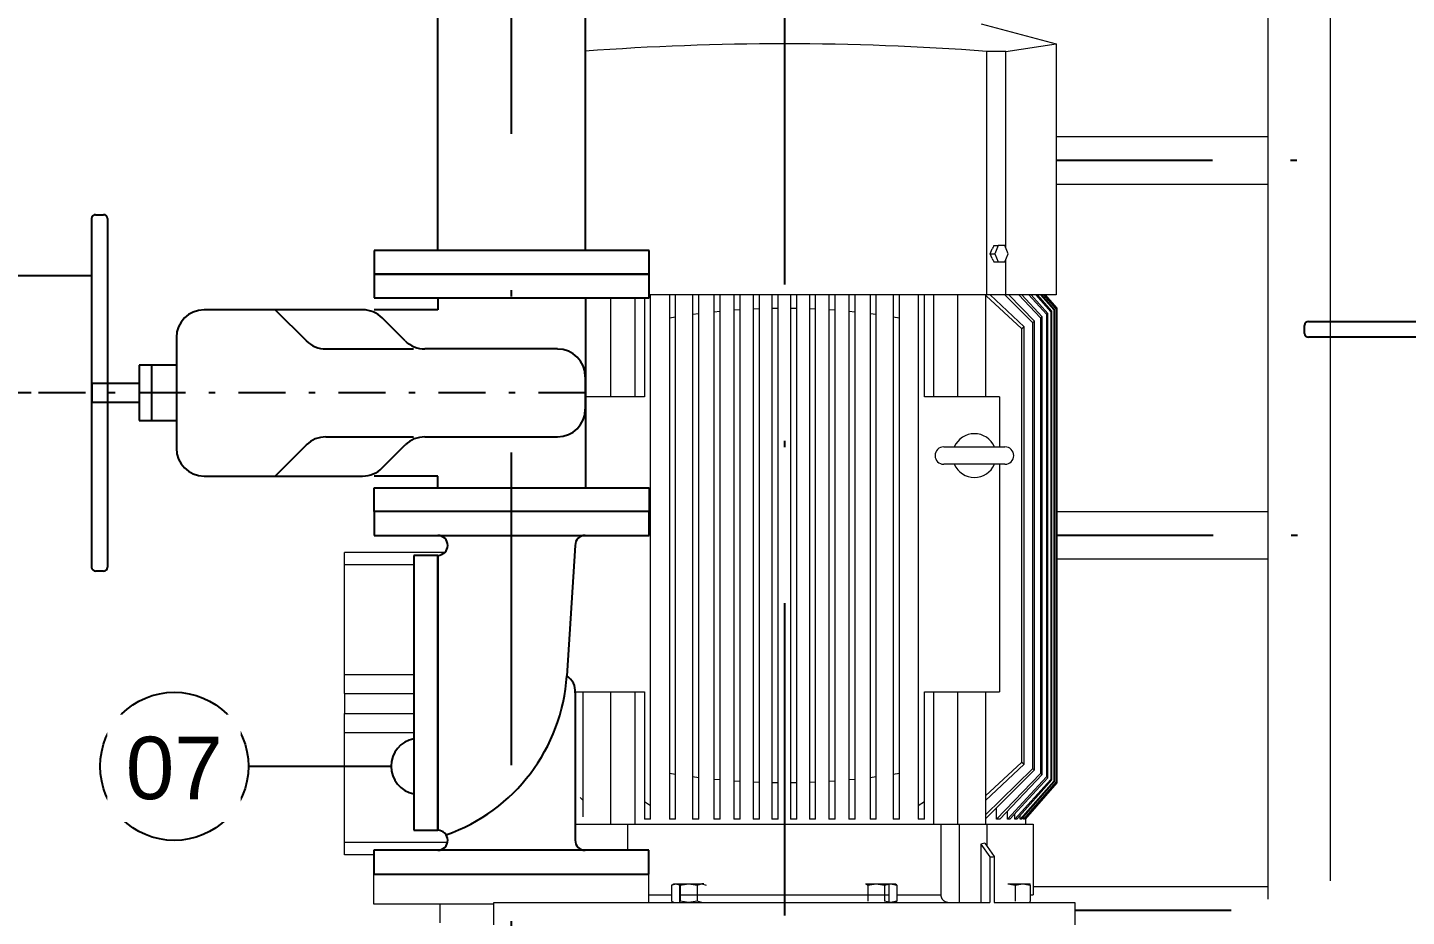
# Model space of a CAD drawing. Extents: x -160 to 364724, y -100 to 7353297.
# Drawn here: x 362015.28 to 362037.34, y 7349392.07 to 7349406.29 of the extents above; entities that cross this region are included whole.
import ezdxf
from ezdxf.enums import TextEntityAlignment as Align

# ---------------------------------------------------------------- set-up
doc = ezdxf.new("R2010")
doc.units = 0
doc.header["$LTSCALE"] = 5
doc.linetypes.add('________________', pattern=[0])
doc.linetypes.add('SGC_DASHDOT', pattern=[1, 0.5, -0.25, 0, -0.25])
for name, color, linetype in [('BOLA LM', 1, 'Continuous'), ('BOMBA', 1, 'Continuous'), ('FLANGES', 2, 'Continuous'), ('SANC_COTAS', 1, 'Continuous'), ('SANC_TEXTO', 2, 'Continuous'), ('SGC-Eixos', 253, 'SGC_DASHDOT'), ('SGC-Tubos (Desenho Bifilar)', 3, 'Continuous'), ('SGC-Valvulas (Acionamento)', 2, 'Continuous'), ('SGC-Valvulas (Linhas Externas)', 3, 'Continuous')]:
    doc.layers.add(name, color=color, linetype=linetype)
doc.layers.add('ESCADA', color=2, linetype='Continuous', lineweight=20)
doc.styles.add('R-80', font='arial.ttf')

msp = doc.modelspace()

# ---------------------------------------------------------------- linework, layer by layer
at = {"layer": 'BOLA LM'}
for p, q in [((362014.019, 7349402.324), (362016.301, 7349402.324)), ((362018.809, 7349394.471), (362021.09, 7349394.471))]:
    msp.add_line(p, q, dxfattribs=at)
msp.add_circle((362017.623, 7349394.471), 1.186, dxfattribs=at)
at = {"layer": 'BOMBA', "linetype": '________________', "lineweight": 9}
for p, q in [((362030.535, 7349406.354), (362031.734, 7349406.032)), ((362030.927, 7349405.912), (362030.624, 7349405.912)), ((362030.624, 7349402.014), (362030.624, 7349405.912)), ((362030.927, 7349405.912), (362031.735, 7349406.032)), ((362030.927, 7349402.772), (362030.927, 7349405.912)), ((362031.735, 7349406.032), (362031.735, 7349402.014)), ((362030.734, 7349402.804), (362030.808, 7349402.804)), ((362030.808, 7349402.804), (362030.755, 7349402.674)), ((362030.914, 7349402.804), (362030.808, 7349402.804)), ((362030.967, 7349402.674), (362030.914, 7349402.804)), ((362030.68, 7349402.674), (362030.711, 7349402.751)), ((362030.68, 7349402.674), (362030.755, 7349402.674)), ((362030.711, 7349402.597), (362030.68, 7349402.674)), ((362030.755, 7349402.674), (362030.808, 7349402.544)), ((362030.914, 7349402.544), (362030.967, 7349402.674)), ((362030.927, 7349402.014), (362030.927, 7349402.576)), ((362030.734, 7349402.544), (362030.808, 7349402.544)), ((362030.808, 7349402.544), (362030.914, 7349402.544)), ((362024.608, 7349400.384), (362024.608, 7349401.967)), ((362024.998, 7349400.384), (362024.998, 7349401.967)), ((362025.145, 7349401.967), (362025.145, 7349400.384)), ((362030.624, 7349402.014), (362025.221, 7349402.014)), ((362025.245, 7349393.846), (362025.245, 7349402.014)), ((362025.545, 7349402.014), (362025.545, 7349401.65)), ((362025.645, 7349401.667), (362025.645, 7349402.014)), ((362025.915, 7349402.014), (362025.915, 7349401.706)), ((362026.015, 7349401.719), (362026.015, 7349402.014)), ((362026.255, 7349402.014), (362026.255, 7349401.746)), ((362026.355, 7349401.756), (362026.355, 7349402.014)), ((362026.575, 7349402.014), (362026.575, 7349401.774)), ((362026.675, 7349401.781), (362026.675, 7349402.014)), ((362026.885, 7349402.014), (362026.885, 7349401.793)), ((362026.985, 7349401.797), (362026.985, 7349402.014)), ((362027.185, 7349402.014), (362027.185, 7349401.802)), ((362027.285, 7349401.803), (362027.285, 7349402.014)), ((362027.485, 7349402.014), (362027.485, 7349401.803)), ((362027.585, 7349401.802), (362027.585, 7349402.014)), ((362027.785, 7349402.014), (362027.785, 7349401.797)), ((362027.885, 7349401.793), (362027.885, 7349402.014)), ((362028.095, 7349402.014), (362028.095, 7349401.781)), ((362028.195, 7349401.774), (362028.195, 7349402.014)), ((362028.415, 7349402.014), (362028.415, 7349401.756)), ((362028.515, 7349401.746), (362028.515, 7349402.014)), ((362028.755, 7349402.014), (362028.755, 7349401.719)), ((362028.855, 7349401.706), (362028.855, 7349402.014)), ((362029.125, 7349402.014), (362029.125, 7349401.667)), ((362029.225, 7349401.65), (362029.225, 7349402.014)), ((362029.525, 7349402.014), (362029.525, 7349393.846)), ((362029.625, 7349400.384), (362029.625, 7349402.014)), ((362029.772, 7349402.014), (362029.772, 7349400.384)), ((362030.161, 7349400.384), (362030.161, 7349402.014)), ((362030.604, 7349402.014), (362030.604, 7349400.384)), ((362030.604, 7349402.01), (362030.612, 7349402.003)), ((362030.612, 7349402.003), (362031.18, 7349401.478)), ((362030.927, 7349402.014), (362030.624, 7349402.014)), ((362031.224, 7349401.502), (362030.68, 7349402.014)), ((362030.912, 7349402.014), (362031.353, 7349401.576)), ((362031.735, 7349402.014), (362030.927, 7349402.014)), ((362031.388, 7349401.596), (362030.974, 7349402.014)), ((362031.137, 7349402.014), (362031.483, 7349401.65)), ((362031.511, 7349401.667), (362031.184, 7349402.014)), ((362031.296, 7349402.014), (362031.579, 7349401.706)), ((362031.601, 7349401.719), (362031.333, 7349402.014)), ((362031.408, 7349402.014), (362031.647, 7349401.746)), ((362031.664, 7349401.756), (362031.435, 7349402.014)), ((362031.484, 7349402.014), (362031.695, 7349401.774)), ((362031.706, 7349401.781), (362031.503, 7349402.014)), ((362031.533, 7349402.014), (362031.726, 7349401.793)), ((362031.732, 7349401.797), (362031.544, 7349402.014)), ((362031.559, 7349402.014), (362031.742, 7349401.802)), ((362031.744, 7349401.803), (362031.562, 7349402.014)), ((362025.915, 7349401.706), (362026.015, 7349401.719)), ((362025.915, 7349401.706), (362025.915, 7349394.302)), ((362026.015, 7349394.289), (362026.015, 7349401.719)), ((362026.255, 7349401.746), (362026.355, 7349401.756)), ((362026.255, 7349401.746), (362026.255, 7349394.262)), ((362026.355, 7349394.252), (362026.355, 7349401.756)), ((362026.575, 7349401.774), (362026.675, 7349401.781)), ((362026.575, 7349401.774), (362026.575, 7349394.234)), ((362026.675, 7349394.227), (362026.675, 7349401.781)), ((362026.885, 7349401.793), (362026.985, 7349401.797)), ((362026.885, 7349401.793), (362026.885, 7349394.215)), ((362026.985, 7349394.211), (362026.985, 7349401.797)), ((362027.185, 7349401.802), (362027.285, 7349401.803)), ((362027.185, 7349401.802), (362027.185, 7349394.206)), ((362027.285, 7349394.204), (362027.285, 7349401.803)), ((362027.485, 7349401.803), (362027.485, 7349394.204)), ((362027.485, 7349401.803), (362027.585, 7349401.802)), ((362027.585, 7349394.206), (362027.585, 7349401.802)), ((362027.785, 7349401.797), (362027.885, 7349401.793)), ((362027.785, 7349401.797), (362027.785, 7349394.211)), ((362027.885, 7349394.215), (362027.885, 7349401.793)), ((362028.095, 7349401.781), (362028.195, 7349401.774)), ((362028.095, 7349401.781), (362028.095, 7349394.227)), ((362028.195, 7349394.234), (362028.195, 7349401.774)), ((362028.415, 7349401.756), (362028.515, 7349401.746)), ((362028.415, 7349401.756), (362028.415, 7349394.252)), ((362028.515, 7349394.262), (362028.515, 7349401.746)), ((362028.755, 7349401.719), (362028.755, 7349394.289)), ((362028.755, 7349401.719), (362028.855, 7349401.706)), ((362028.855, 7349394.302), (362028.855, 7349401.706)), ((362031.579, 7349401.706), (362031.601, 7349401.719)), ((362031.579, 7349401.706), (362031.579, 7349394.302)), ((362031.601, 7349394.289), (362031.601, 7349401.719)), ((362031.647, 7349401.746), (362031.664, 7349401.756)), ((362031.647, 7349401.746), (362031.647, 7349394.262)), ((362031.664, 7349394.252), (362031.664, 7349401.756)), ((362031.695, 7349401.774), (362031.706, 7349401.781)), ((362031.695, 7349401.774), (362031.695, 7349394.234)), ((362031.706, 7349394.227), (362031.706, 7349401.781)), ((362031.726, 7349401.793), (362031.732, 7349401.797)), ((362031.726, 7349401.793), (362031.726, 7349394.215)), ((362031.732, 7349394.211), (362031.732, 7349401.797)), ((362031.742, 7349401.802), (362031.744, 7349401.803)), ((362031.742, 7349401.802), (362031.742, 7349394.206)), ((362031.744, 7349394.204), (362031.744, 7349401.803)), ((362025.545, 7349401.65), (362025.645, 7349401.667)), ((362025.545, 7349401.65), (362025.545, 7349394.357)), ((362025.645, 7349394.341), (362025.645, 7349401.667)), ((362029.125, 7349401.667), (362029.125, 7349394.341)), ((362029.125, 7349401.667), (362029.225, 7349401.65)), ((362029.225, 7349394.357), (362029.225, 7349401.65)), ((362031.18, 7349401.478), (362031.224, 7349401.502)), ((362031.18, 7349401.478), (362031.18, 7349394.53)), ((362031.224, 7349394.505), (362031.224, 7349401.502)), ((362031.353, 7349401.576), (362031.388, 7349401.596)), ((362031.353, 7349401.576), (362031.353, 7349394.432)), ((362031.388, 7349394.412), (362031.388, 7349401.596)), ((362031.483, 7349401.65), (362031.511, 7349401.667)), ((362031.483, 7349401.65), (362031.483, 7349394.357)), ((362031.511, 7349394.341), (362031.511, 7349401.667)), ((362025.145, 7349400.384), (362024.201, 7349400.384)), ((362030.825, 7349400.384), (362029.625, 7349400.384)), ((362030.825, 7349400.384), (362030.825, 7349399.584)), ((362029.935, 7349399.584), (362030.915, 7349399.584)), ((362030.915, 7349399.304), (362029.935, 7349399.304)), ((362030.825, 7349399.304), (362030.825, 7349395.664)), ((362021.951, 7349397.894), (362020.345, 7349397.894)), ((362020.345, 7349397.694), (362020.345, 7349397.894)), ((362021.458, 7349397.694), (362020.345, 7349397.694)), ((362020.345, 7349395.934), (362020.345, 7349397.694)), ((362021.458, 7349395.934), (362020.345, 7349395.934)), ((362020.345, 7349395.634), (362020.345, 7349395.934)), ((362020.345, 7349395.634), (362021.458, 7349395.634)), ((362020.345, 7349395.634), (362020.345, 7349395.314)), ((362024.038, 7349395.664), (362025.145, 7349395.664)), ((362024.165, 7349393.66), (362024.165, 7349395.664)), ((362024.608, 7349393.544), (362024.608, 7349395.664)), ((362024.998, 7349393.544), (362024.998, 7349395.664)), ((362025.145, 7349395.664), (362025.145, 7349393.908)), ((362029.625, 7349393.908), (362029.625, 7349395.664)), ((362029.625, 7349395.664), (362030.825, 7349395.664)), ((362029.772, 7349395.664), (362029.772, 7349393.544)), ((362030.161, 7349393.544), (362030.161, 7349395.664)), ((362030.604, 7349395.664), (362030.604, 7349393.544)), ((362020.345, 7349395.314), (362021.458, 7349395.314)), ((362020.345, 7349395.014), (362020.345, 7349395.314)), ((362020.345, 7349395.014), (362020.345, 7349395.092)), ((362020.345, 7349395.014), (362020.573, 7349395.014)), ((362020.345, 7349393.254), (362020.345, 7349395.014)), ((362020.345, 7349395.014), (362021.458, 7349395.014)), ((362031.18, 7349394.53), (362030.602, 7349393.997)), ((362031.353, 7349394.432), (362030.602, 7349393.694)), ((362030.603, 7349393.63), (362031.388, 7349394.412)), ((362030.605, 7349393.925), (362031.224, 7349394.505)), ((362031.224, 7349394.505), (362031.18, 7349394.53)), ((362031.388, 7349394.412), (362031.353, 7349394.432)), ((362025.645, 7349394.341), (362025.545, 7349394.357)), ((362025.545, 7349394.357), (362025.545, 7349393.624)), ((362025.645, 7349393.624), (362025.645, 7349394.341)), ((362026.015, 7349394.289), (362025.915, 7349394.302)), ((362025.915, 7349394.302), (362025.915, 7349393.624)), ((362026.015, 7349393.624), (362026.015, 7349394.289)), ((362026.355, 7349394.252), (362026.255, 7349394.262)), ((362026.255, 7349394.262), (362026.255, 7349393.624)), ((362026.355, 7349393.624), (362026.355, 7349394.252)), ((362026.675, 7349394.227), (362026.575, 7349394.234)), ((362026.575, 7349394.234), (362026.575, 7349393.624)), ((362026.675, 7349393.624), (362026.675, 7349394.227)), ((362026.985, 7349394.211), (362026.885, 7349394.215)), ((362026.885, 7349394.215), (362026.885, 7349393.624)), ((362026.985, 7349393.624), (362026.985, 7349394.211)), ((362027.285, 7349394.204), (362027.185, 7349394.206)), ((362027.185, 7349394.206), (362027.185, 7349393.624)), ((362027.285, 7349393.624), (362027.285, 7349394.204)), ((362027.585, 7349394.206), (362027.485, 7349394.204)), ((362027.485, 7349394.204), (362027.485, 7349393.624)), ((362027.585, 7349393.624), (362027.585, 7349394.206)), ((362027.885, 7349394.215), (362027.785, 7349394.211)), ((362027.785, 7349394.211), (362027.785, 7349393.624)), ((362027.885, 7349393.624), (362027.885, 7349394.215)), ((362028.195, 7349394.234), (362028.095, 7349394.227)), ((362028.095, 7349394.227), (362028.095, 7349393.624)), ((362028.195, 7349393.624), (362028.195, 7349394.234)), ((362028.515, 7349394.262), (362028.415, 7349394.252)), ((362028.415, 7349394.252), (362028.415, 7349393.624)), ((362028.515, 7349393.624), (362028.515, 7349394.262)), ((362028.855, 7349394.302), (362028.755, 7349394.289)), ((362028.755, 7349394.289), (362028.755, 7349393.624)), ((362028.855, 7349393.624), (362028.855, 7349394.302)), ((362029.225, 7349394.357), (362029.125, 7349394.341)), ((362029.125, 7349394.341), (362029.125, 7349393.624)), ((362029.225, 7349393.624), (362029.225, 7349394.357)), ((362031.483, 7349394.357), (362030.778, 7349393.624)), ((362030.83, 7349393.624), (362031.511, 7349394.341)), ((362031.579, 7349394.302), (362030.954, 7349393.624)), ((362030.993, 7349393.624), (362031.601, 7349394.289)), ((362031.647, 7349394.262), (362031.075, 7349393.624)), ((362031.105, 7349393.624), (362031.664, 7349394.252)), ((362031.695, 7349394.234), (362031.159, 7349393.624)), ((362031.179, 7349393.624), (362031.706, 7349394.227)), ((362031.726, 7349394.215), (362031.212, 7349393.624)), ((362031.224, 7349393.624), (362031.732, 7349394.211)), ((362031.742, 7349394.206), (362031.239, 7349393.624)), ((362031.243, 7349393.624), (362031.744, 7349394.204)), ((362031.511, 7349394.341), (362031.483, 7349394.357)), ((362031.601, 7349394.289), (362031.579, 7349394.302)), ((362031.664, 7349394.252), (362031.647, 7349394.262)), ((362031.706, 7349394.227), (362031.695, 7349394.234)), ((362031.732, 7349394.211), (362031.726, 7349394.215)), ((362031.744, 7349394.204), (362031.742, 7349394.206)), ((362024.116, 7349393.971), (362024.167, 7349393.923)), ((362025.145, 7349393.908), (362025.245, 7349393.846)), ((362025.145, 7349393.908), (362025.145, 7349393.624)), ((362025.245, 7349393.624), (362025.245, 7349393.846)), ((362029.525, 7349393.846), (362029.625, 7349393.908)), ((362029.525, 7349393.846), (362029.525, 7349393.624)), ((362029.625, 7349393.624), (362029.625, 7349393.908)), ((362030.778, 7349393.624), (362030.778, 7349393.802)), ((362030.954, 7349393.624), (362030.954, 7349393.753)), ((362024.038, 7349393.544), (362024.587, 7349393.544)), ((362024.587, 7349393.544), (362024.881, 7349393.544)), ((362024.881, 7349393.127), (362024.881, 7349393.544)), ((362024.881, 7349393.544), (362029.888, 7349393.544)), ((362025.245, 7349393.624), (362025.145, 7349393.624)), ((362025.645, 7349393.624), (362025.545, 7349393.624)), ((362026.015, 7349393.624), (362025.915, 7349393.624)), ((362026.355, 7349393.624), (362026.255, 7349393.624)), ((362026.675, 7349393.624), (362026.575, 7349393.624)), ((362026.985, 7349393.624), (362026.885, 7349393.624)), ((362027.285, 7349393.624), (362027.185, 7349393.624)), ((362027.585, 7349393.624), (362027.485, 7349393.624)), ((362027.885, 7349393.624), (362027.785, 7349393.624)), ((362028.195, 7349393.624), (362028.095, 7349393.624)), ((362028.515, 7349393.624), (362028.415, 7349393.624)), ((362028.855, 7349393.624), (362028.755, 7349393.624)), ((362029.225, 7349393.624), (362029.125, 7349393.624)), ((362029.625, 7349393.624), (362029.525, 7349393.624)), ((362029.888, 7349393.544), (362029.888, 7349392.414)), ((362029.888, 7349393.544), (362030.182, 7349393.544)), ((362030.182, 7349393.544), (362030.182, 7349392.294)), ((362030.182, 7349393.544), (362030.625, 7349393.544)), ((362030.625, 7349393.544), (362031.365, 7349393.544)), ((362030.625, 7349393.544), (362030.625, 7349393.191)), ((362030.83, 7349393.624), (362030.778, 7349393.624)), ((362030.993, 7349393.624), (362030.954, 7349393.624)), ((362031.075, 7349393.624), (362031.075, 7349393.713)), ((362031.105, 7349393.624), (362031.075, 7349393.624)), ((362031.159, 7349393.624), (362031.159, 7349393.684)), ((362031.179, 7349393.624), (362031.159, 7349393.624)), ((362031.212, 7349393.624), (362031.212, 7349393.662)), ((362031.224, 7349393.624), (362031.212, 7349393.624)), ((362031.239, 7349393.624), (362031.239, 7349393.642)), ((362031.243, 7349393.624), (362031.239, 7349393.624)), ((362031.245, 7349393.625), (362031.245, 7349393.544)), ((362031.365, 7349393.544), (362031.365, 7349392.414)), ((362021.995, 7349393.254), (362020.345, 7349393.254)), ((362020.345, 7349393.054), (362020.345, 7349393.254)), ((362030.591, 7349393.24), (362030.531, 7349393.224)), ((362030.531, 7349393.224), (362030.673, 7349393.024)), ((362030.531, 7349393.224), (362030.531, 7349392.294)), ((362030.591, 7349393.24), (362030.743, 7349393.025)), ((362020.818, 7349393.054), (362020.345, 7349393.054)), ((362030.673, 7349393.024), (362030.673, 7349392.294)), ((362030.743, 7349393.025), (362030.743, 7349392.294)), ((362020.818, 7349392.267), (362020.818, 7349392.747)), ((362025.218, 7349392.294), (362025.218, 7349392.747)), ((362025.218, 7349392.414), (362025.577, 7349392.414)), ((362025.577, 7349392.568), (362025.646, 7349392.59)), ((362025.577, 7349392.568), (362025.614, 7349392.59)), ((362025.577, 7349392.568), (362025.577, 7349392.315)), ((362025.614, 7349392.59), (362025.646, 7349392.59)), ((362025.646, 7349392.59), (362025.715, 7349392.568)), ((362025.646, 7349392.59), (362025.854, 7349392.59)), ((362025.714, 7349392.294), (362025.714, 7349392.59)), ((362025.714, 7349392.414), (362029.055, 7349392.414)), ((362025.715, 7349392.568), (362025.854, 7349392.59)), ((362025.715, 7349392.568), (362025.715, 7349392.315)), ((362025.854, 7349392.59), (362025.992, 7349392.568)), ((362025.854, 7349392.59), (362026.062, 7349392.59)), ((362025.992, 7349392.568), (362026.062, 7349392.59)), ((362025.992, 7349392.568), (362025.992, 7349392.315)), ((362026.062, 7349392.59), (362026.131, 7349392.568)), ((362026.094, 7349392.59), (362026.062, 7349392.59)), ((362028.683, 7349392.59), (362028.719, 7349392.568)), ((362028.683, 7349392.59), (362028.853, 7349392.59)), ((362028.719, 7349392.568), (362028.853, 7349392.59)), ((362028.719, 7349392.568), (362028.719, 7349392.315)), ((362028.853, 7349392.59), (362028.987, 7349392.568)), ((362028.853, 7349392.59), (362029.085, 7349392.59)), ((362028.987, 7349392.568), (362029.085, 7349392.59)), ((362028.987, 7349392.568), (362028.987, 7349392.315)), ((362029.055, 7349392.59), (362029.055, 7349392.294)), ((362029.085, 7349392.59), (362029.183, 7349392.568)), ((362029.085, 7349392.59), (362029.155, 7349392.59)), ((362029.155, 7349392.59), (362029.164, 7349392.585)), ((362029.183, 7349392.568), (362029.164, 7349392.585)), ((362029.183, 7349392.568), (362029.183, 7349392.315)), ((362029.183, 7349392.414), (362029.888, 7349392.414)), ((362030.96, 7349392.59), (362031.08, 7349392.568)), ((362030.96, 7349392.59), (362031.2, 7349392.59)), ((362031.08, 7349392.568), (362031.2, 7349392.59)), ((362031.08, 7349392.568), (362031.08, 7349392.315)), ((362031.2, 7349392.59), (362031.32, 7349392.568)), ((362031.2, 7349392.59), (362031.32, 7349392.59)), ((362031.32, 7349392.568), (362031.32, 7349392.59)), ((362031.32, 7349392.568), (362031.32, 7349392.315)), ((362031.32, 7349392.414), (362031.365, 7349392.414)), ((362022.735, 7349392.267), (362020.818, 7349392.267)), ((362021.875, 7349391.967), (362021.875, 7349392.267)), ((362022.735, 7349392.294), (362030.673, 7349392.294)), ((362022.735, 7349391.934), (362022.735, 7349392.294)), ((362025.614, 7349392.294), (362025.577, 7349392.315)), ((362025.854, 7349392.294), (362025.715, 7349392.315)), ((362025.992, 7349392.315), (362025.854, 7349392.294)), ((362026.062, 7349392.294), (362025.992, 7349392.315)), ((362029.085, 7349392.294), (362028.987, 7349392.315)), ((362029.183, 7349392.315), (362029.085, 7349392.294)), ((362029.164, 7349392.299), (362029.155, 7349392.294)), ((362029.164, 7349392.299), (362029.183, 7349392.315)), ((362030.743, 7349392.294), (362032.035, 7349392.294)), ((362031.32, 7349392.294), (362031.32, 7349392.315)), ((362032.035, 7349392.294), (362032.035, 7349391.934))]:
    msp.add_line(p, q, dxfattribs=at)
at = {"layer": 'BOMBA', "linetype": '________________', "lineweight": 9, "extrusion": (0, 0, -1)}
for p, q in [((362029.888, 7349392.414), (362029.888, 7349392.409)), ((362029.888, 7349392.409), (362029.888, 7349392.404)), ((362029.888, 7349392.404), (362029.889, 7349392.399)), ((362029.889, 7349392.399), (362029.89, 7349392.394)), ((362029.89, 7349392.394), (362029.891, 7349392.389)), ((362029.891, 7349392.389), (362029.892, 7349392.385)), ((362029.892, 7349392.385), (362029.893, 7349392.38)), ((362029.893, 7349392.38), (362029.895, 7349392.375)), ((362029.895, 7349392.375), (362029.897, 7349392.37)), ((362029.897, 7349392.37), (362029.899, 7349392.366)), ((362029.899, 7349392.366), (362029.901, 7349392.361)), ((362029.901, 7349392.361), (362029.903, 7349392.357)), ((362029.903, 7349392.357), (362029.905, 7349392.353)), ((362029.905, 7349392.353), (362029.908, 7349392.349)), ((362029.908, 7349392.349), (362029.911, 7349392.345)), ((362029.911, 7349392.345), (362029.914, 7349392.341)), ((362029.914, 7349392.341), (362029.917, 7349392.338)), ((362029.917, 7349392.338), (362029.92, 7349392.334)), ((362029.92, 7349392.334), (362029.924, 7349392.33)), ((362029.924, 7349392.33), (362029.927, 7349392.327)), ((362029.927, 7349392.327), (362029.931, 7349392.323)), ((362029.931, 7349392.323), (362029.936, 7349392.32)), ((362029.936, 7349392.32), (362029.94, 7349392.317)), ((362029.94, 7349392.317), (362029.945, 7349392.314)), ((362029.945, 7349392.314), (362029.949, 7349392.311)), ((362029.949, 7349392.311), (362029.953, 7349392.309)), ((362029.953, 7349392.309), (362029.958, 7349392.306)), ((362029.958, 7349392.306), (362029.963, 7349392.304)), ((362029.963, 7349392.304), (362029.968, 7349392.302)), ((362029.968, 7349392.302), (362029.973, 7349392.3)), ((362029.973, 7349392.3), (362029.978, 7349392.299)), ((362029.978, 7349392.299), (362029.984, 7349392.297)), ((362029.984, 7349392.297), (362029.991, 7349392.296)), ((362029.991, 7349392.296), (362029.996, 7349392.295)), ((362029.996, 7349392.295), (362030.002, 7349392.294)), ((362030.002, 7349392.294), (362030.008, 7349392.294)), ((362030.008, 7349392.294), (362030.014, 7349392.294))]:
    msp.add_line(p, q, dxfattribs=at)
at = {"layer": 'BOMBA', "linetype": '________________', "lineweight": 9}
for centre, radius, start, end in [((362027.372, 7349362.807), 43.226, 89.9836, 94.2149), ((362027.397, 7349362.807), 43.226, 85.7186, 90.0164), ((362030.425, 7349399.444), 0.35, 23.5437, 156.4563), ((362029.935, 7349399.444), 0.14, 90, 270), ((362030.915, 7349399.444), 0.14, 270, 90), ((362030.425, 7349399.444), 0.35, 203.5437, 336.4563)]:
    msp.add_arc(centre, radius, start, end, dxfattribs=at)
at = {"layer": 'BOMBA', "linetype": '________________', "lineweight": 9, "extrusion": (0, 0, -1)}
for centre, major_axis, start_param, end_param in [((362029.941, 7349402.934), (0.973, 2.052), 1.472508, 1.498081), ((362029.941, 7349402.414), (0.973, -2.052), 4.785104, 4.810677)]:
    msp.add_ellipse(centre, major_axis=major_axis, ratio=0.341999, start_param=start_param, end_param=end_param, dxfattribs=at)
at = {"layer": 'BOMBA', "linetype": '________________', "lineweight": 9}
msp.add_ellipse((362027.385, 7349397.674), major_axis=(4.296, -4.296), ratio=0.414214, start_param=5.890486, end_param=5.911993, dxfattribs=at)
at = {"layer": 'ESCADA'}
for p, q in [((362035.118, 7349452.97), (362035.118, 7349392.343)), ((362036.118, 7349452.97), (362036.118, 7349392.64)), ((362031.735, 7349404.55), (362035.118, 7349404.55)), ((362031.735, 7349403.79), (362035.118, 7349403.79)), ((362031.744, 7349398.55), (362035.118, 7349398.55)), ((362031.744, 7349397.79), (362035.118, 7349397.79)), ((362031.365, 7349392.55), (362035.118, 7349392.55))]:
    msp.add_line(p, q, dxfattribs=at)
at = {"layer": 'FLANGES'}
for p, q in [((362025.221, 7349402.727), (362020.821, 7349402.727)), ((362020.821, 7349402.727), (362020.821, 7349402.347)), ((362025.221, 7349402.347), (362025.221, 7349402.727)), ((362020.821, 7349402.347), (362025.221, 7349402.347)), ((362025.221, 7349402.347), (362020.821, 7349402.347)), ((362020.821, 7349402.347), (362020.821, 7349401.967)), ((362025.221, 7349401.967), (362025.221, 7349402.347)), ((362020.821, 7349401.967), (362025.221, 7349401.967)), ((362017.657, 7349400.89), (362017.061, 7349400.89)), ((362017.061, 7349400.89), (362017.061, 7349400.003)), ((362017.259, 7349400.89), (362017.259, 7349400.003)), ((362017.061, 7349400.003), (362017.657, 7349400.003)), ((362020.821, 7349398.547), (362020.821, 7349398.927)), ((362020.821, 7349398.927), (362025.221, 7349398.927)), ((362025.221, 7349398.927), (362025.221, 7349398.547)), ((362025.221, 7349398.547), (362020.821, 7349398.547)), ((362020.821, 7349398.547), (362020.821, 7349398.167)), ((362025.221, 7349398.547), (362020.821, 7349398.547)), ((362025.221, 7349398.167), (362025.221, 7349398.547)), ((362020.821, 7349398.167), (362025.221, 7349398.167)), ((362021.838, 7349397.847), (362021.458, 7349397.847)), ((362021.458, 7349397.847), (362021.458, 7349393.447)), ((362021.838, 7349393.447), (362021.838, 7349397.847)), ((362021.458, 7349393.447), (362021.838, 7349393.447)), ((362025.218, 7349393.127), (362020.818, 7349393.127)), ((362020.818, 7349393.127), (362020.818, 7349392.747)), ((362025.218, 7349392.747), (362025.218, 7349393.127)), ((362020.818, 7349392.747), (362025.218, 7349392.747))]:
    msp.add_line(p, q, dxfattribs=at)
msp.add_arc((362021.539, 7349394.471), 0.448, 100.3667, 259.6333, dxfattribs=at)
at = {"layer": 'SANC_COTAS'}
msp.add_line((362015.333, 7349400.447), (362011.724, 7349400.447), dxfattribs=at)
at = {"layer": 'SGC-Eixos', "ltscale": 2}
for p, q in [((362023.018, 7349374.291), (362023.018, 7349435.787)), ((362027.385, 7349407.181), (362027.385, 7349379.258))]:
    msp.add_line(p, q, dxfattribs=at)
at = {"layer": 'SGC-Eixos'}
for p, q in [((362031.735, 7349404.17), (362035.618, 7349404.17)), ((362031.744, 7349398.17), (362035.618, 7349398.17)), ((362032.035, 7349392.17), (362035.618, 7349392.17))]:
    msp.add_line(p, q, dxfattribs=at)
at = {"layer": 'SGC-Eixos', "ltscale": 0.3}
msp.add_line((362024.201, 7349400.447), (362015.358, 7349400.447), dxfattribs=at)
at = {"layer": 'SGC-Tubos (Desenho Bifilar)'}
for p, q in [((362021.835, 7349431.807), (362021.835, 7349402.727)), ((362024.195, 7349431.807), (362024.195, 7349402.727)), ((362024.038, 7349398.007), (362023.904, 7349395.918)), ((362021.838, 7349397.847), (362021.838, 7349393.447)), ((362024.038, 7349395.647), (362024.038, 7349393.287))]:
    msp.add_line(p, q, dxfattribs=at)
for centre, radius, start, end in [((362021.838, 7349398.007), 0.16, 270, 90), ((362024.198, 7349398.007), 0.16, 90, 180.0346), ((362021.018, 7349396.106), 2.892, 289.2549, 356.2794), ((362023.753, 7349395.675), 0.286, 354.3822, 58.2749), ((362021.838, 7349393.287), 0.16, 270, 90), ((362024.198, 7349393.287), 0.16, 179.9889, 270)]:
    msp.add_arc(centre, radius, start, end, dxfattribs=at)
at = {"layer": 'SGC-Valvulas (Acionamento)', "color": 3}
for p, q in [((362016.301, 7349397.658), (362016.301, 7349403.236)), ((362016.364, 7349403.299), (362016.491, 7349403.299)), ((362016.554, 7349403.236), (362016.554, 7349397.658)), ((362035.709, 7349401.4), (362035.709, 7349401.527)), ((362035.773, 7349401.59), (362041.35, 7349401.59)), ((362041.35, 7349401.337), (362035.773, 7349401.337)), ((362016.491, 7349397.595), (362016.364, 7349397.595))]:
    msp.add_line(p, q, dxfattribs=at)
at = {"layer": 'SGC-Valvulas (Acionamento)'}
for p, q in [((362017.061, 7349400.595), (362016.301, 7349400.595)), ((362016.301, 7349400.595), (362016.301, 7349400.299)), ((362016.301, 7349400.299), (362017.061, 7349400.299))]:
    msp.add_line(p, q, dxfattribs=at)
at = {"layer": 'SGC-Valvulas (Acionamento)', "color": 3}
for centre, start, end in [((362016.364, 7349403.236), 90, 180), ((362016.491, 7349403.236), 0, 90), ((362035.773, 7349401.527), 90, 180), ((362035.773, 7349401.4), 180, 270), ((362016.364, 7349397.658), 180, 270), ((362016.491, 7349397.658), 270, 0)]:
    msp.add_arc(centre, 0.0633, start, end, dxfattribs=at)
at = {"layer": 'SGC-Valvulas (Linhas Externas)'}
for p, q in [((362021.841, 7349401.967), (362021.841, 7349401.777)), ((362024.201, 7349401.967), (362024.201, 7349398.927)), ((362020.637, 7349401.777), (362018.1, 7349401.777)), ((362019.239, 7349401.777), (362019.736, 7349401.28)), ((362021.841, 7349401.777), (362020.821, 7349401.777)), ((362021.318, 7349401.28), (362020.95, 7349401.647)), ((362017.657, 7349401.333), (362017.657, 7349399.56)), ((362020.049, 7349401.15), (362021.448, 7349401.15)), ((362023.757, 7349401.15), (362021.631, 7349401.15)), ((362024.201, 7349400.187), (362024.201, 7349400.706)), ((362020.049, 7349399.744), (362021.448, 7349399.744)), ((362021.631, 7349399.744), (362023.757, 7349399.744)), ((362019.239, 7349399.117), (362019.736, 7349399.614)), ((362020.95, 7349399.247), (362021.318, 7349399.614)), ((362018.1, 7349399.117), (362020.637, 7349399.117)), ((362021.841, 7349399.117), (362020.821, 7349399.117)), ((362021.841, 7349398.927), (362021.841, 7349399.117))]:
    msp.add_line(p, q, dxfattribs=at)
for centre, start, end in [((362018.1, 7349401.333), 90, 180), ((362020.637, 7349401.333), 45, 90), ((362020.049, 7349401.593), 225, 270), ((362021.631, 7349401.593), 225, 270), ((362023.757, 7349400.706), 0, 90), ((362023.757, 7349400.187), 270, 0), ((362020.049, 7349399.3), 90, 135), ((362021.631, 7349399.3), 90, 135), ((362018.1, 7349399.56), 180, 270), ((362020.637, 7349399.56), 270, 315)]:
    msp.add_arc(centre, 0.443, start, end, dxfattribs=at)

# ---------------------------------------------------------------- next in the draw order: wipeouts: each hides what was drawn before it
msp.add_wipeout([(362016.554, 7349393.578), (362018.686, 7349393.578), (362018.686, 7349395.299), (362016.554, 7349395.299)]).dxf.layer = 'SANC_TEXTO'

# ---------------------------------------------------------------- next in the draw order: texts
at = {"layer": 'SANC_TEXTO', "style": 'R-80'}
msp.add_text('07', height=1, dxfattribs=at).set_placement((362017.623, 7349393.945), align=Align.CENTER)

doc.saveas('drawing.dxf')
